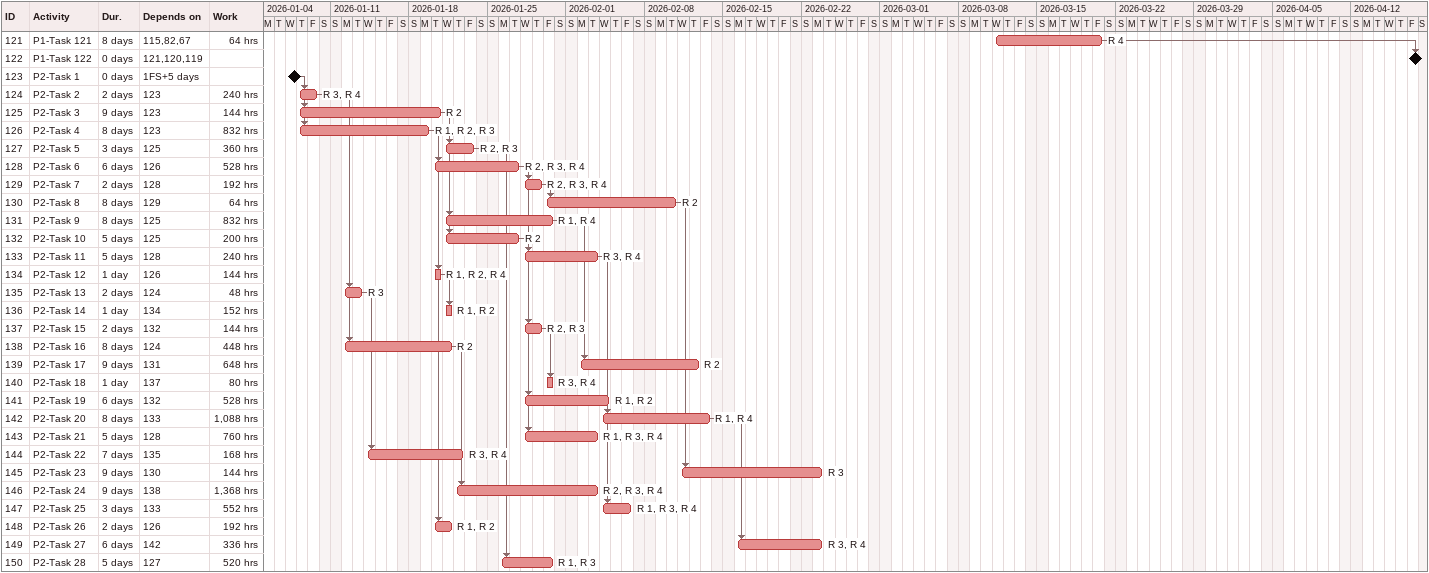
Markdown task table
| ID | Task | Duration | Start | Finish | Predecessors | Resources | Work (h) |
|---|---|---|---|---|---|---|---|
| 121 | P1-Task 121 | 8d | 2026-03-11 | 2026-03-20 | 115, 82, 67 | R 4 | 64 |
| 122 | P1-Task 122 | 0d | 2026-04-17 | 2026-04-17 | 121, 120, 119 |  |  |
| 123 | P2-Task 1 | 0d | 2026-01-07 | 2026-01-07 | 1FS+5d |  |  |
| 124 | P2-Task 2 | 2d | 2026-01-08 | 2026-01-09 | 123 | R 3, R 4 | 240 |
| 125 | P2-Task 3 | 9d | 2026-01-08 | 2026-01-20 | 123 | R 2 | 144 |
| 126 | P2-Task 4 | 8d | 2026-01-08 | 2026-01-19 | 123 | R 1, R 2, R 3 | 832 |
| 127 | P2-Task 5 | 3d | 2026-01-21 | 2026-01-23 | 125 | R 2, R 3 | 360 |
| 128 | P2-Task 6 | 6d | 2026-01-20 | 2026-01-27 | 126 | R 2, R 3, R 4 | 528 |
| 129 | P2-Task 7 | 2d | 2026-01-28 | 2026-01-29 | 128 | R 2, R 3, R 4 | 192 |
| 130 | P2-Task 8 | 8d | 2026-01-30 | 2026-02-10 | 129 | R 2 | 64 |
| 131 | P2-Task 9 | 8d | 2026-01-21 | 2026-01-30 | 125 | R 1, R 4 | 832 |
| 132 | P2-Task 10 | 5d | 2026-01-21 | 2026-01-27 | 125 | R 2 | 200 |
| 133 | P2-Task 11 | 5d | 2026-01-28 | 2026-02-03 | 128 | R 3, R 4 | 240 |
| 134 | P2-Task 12 | 1d | 2026-01-20 | 2026-01-20 | 126 | R 1, R 2, R 4 | 144 |
| 135 | P2-Task 13 | 2d | 2026-01-12 | 2026-01-13 | 124 | R 3 | 48 |
| 136 | P2-Task 14 | 1d | 2026-01-21 | 2026-01-21 | 134 | R 1, R 2 | 152 |
| 137 | P2-Task 15 | 2d | 2026-01-28 | 2026-01-29 | 132 | R 2, R 3 | 144 |
| 138 | P2-Task 16 | 8d | 2026-01-12 | 2026-01-21 | 124 | R 2 | 448 |
| 139 | P2-Task 17 | 9d | 2026-02-02 | 2026-02-12 | 131 | R 2 | 648 |
| 140 | P2-Task 18 | 1d | 2026-01-30 | 2026-01-30 | 137 | R 3, R 4 | 80 |
| 141 | P2-Task 19 | 6d | 2026-01-28 | 2026-02-04 | 132 | R 1, R 2 | 528 |
| 142 | P2-Task 20 | 8d | 2026-02-04 | 2026-02-13 | 133 | R 1, R 4 | 1088 |
| 143 | P2-Task 21 | 5d | 2026-01-28 | 2026-02-03 | 128 | R 1, R 3, R 4 | 760 |
| 144 | P2-Task 22 | 7d | 2026-01-14 | 2026-01-22 | 135 | R 3, R 4 | 168 |
| 145 | P2-Task 23 | 9d | 2026-02-11 | 2026-02-23 | 130 | R 3 | 144 |
| 146 | P2-Task 24 | 9d | 2026-01-22 | 2026-02-03 | 138 | R 2, R 3, R 4 | 1368 |
| 147 | P2-Task 25 | 3d | 2026-02-04 | 2026-02-06 | 133 | R 1, R 3, R 4 | 552 |
| 148 | P2-Task 26 | 2d | 2026-01-20 | 2026-01-21 | 126 | R 1, R 2 | 192 |
| 149 | P2-Task 27 | 6d | 2026-02-16 | 2026-02-23 | 142 | R 3, R 4 | 336 |
| 150 | P2-Task 28 | 5d | 2026-01-26 | 2026-01-30 | 127 | R 1, R 3 | 520 |
